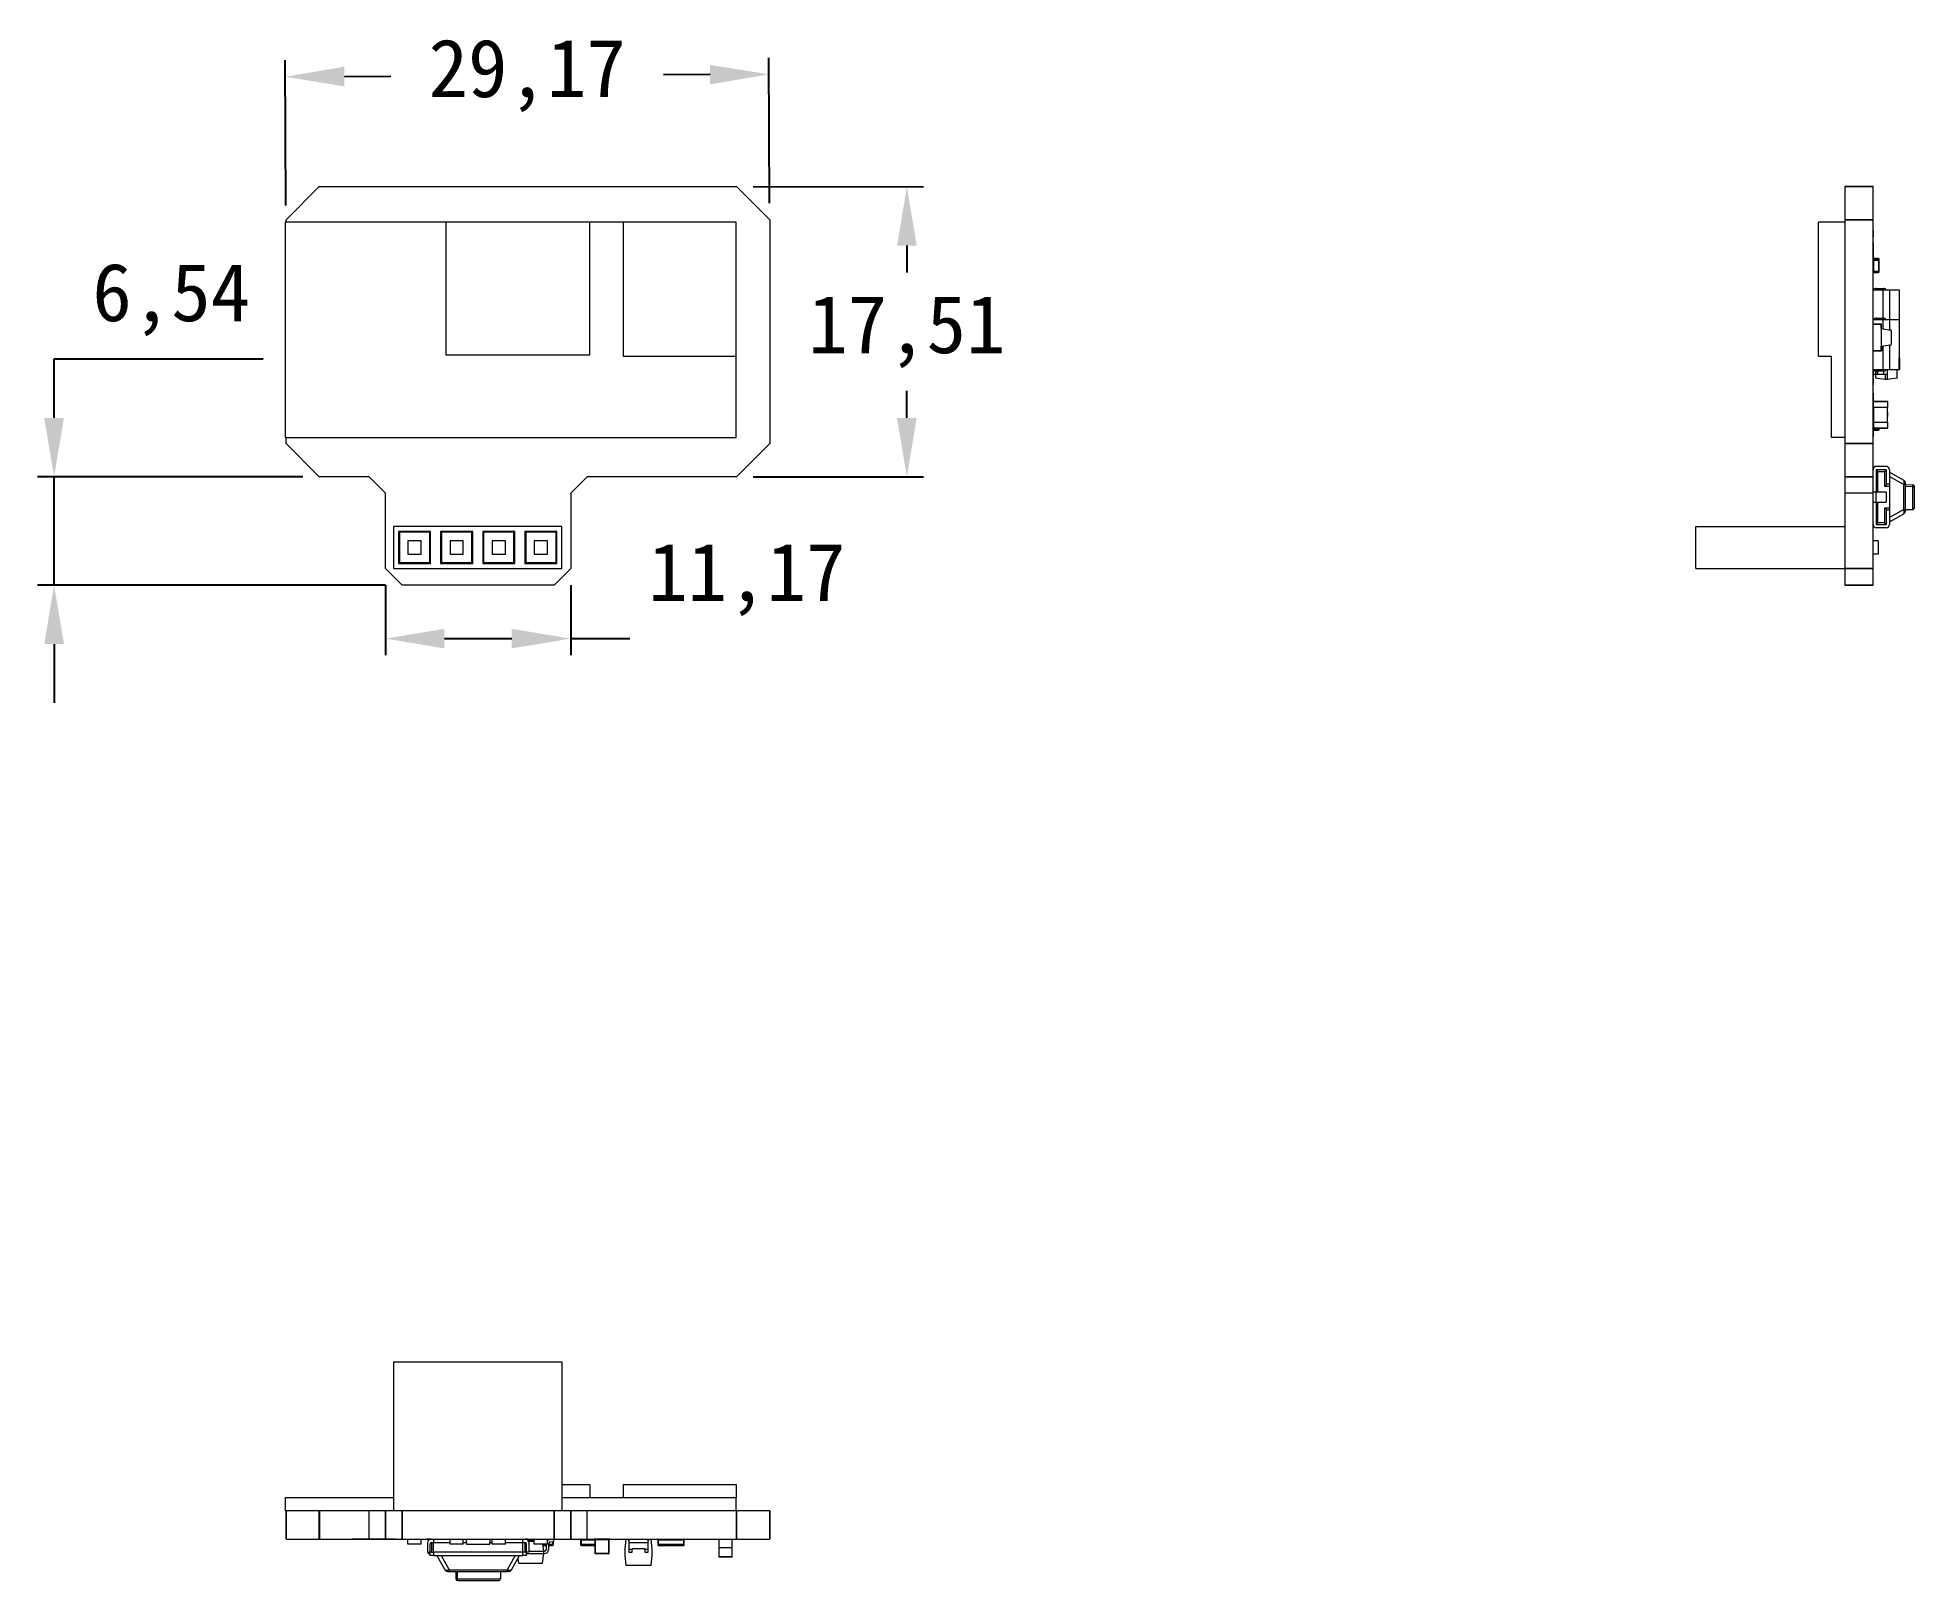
# Model space of a CAD drawing. Header units: millimetres. Extents: x 231 to 344, y 105 to 198.
import ezdxf

# ---------------------------------------------------------------- set-up
doc = ezdxf.new("R2010")
doc.units = ezdxf.units.MM
doc.header["$PDSIZE"] = -1
doc.dimstyles.new('ISO-25', dxfattribs={"dimtxt": 2.5, "dimasz": 2.5, "dimexe": 1.25, "dimexo": 0.625, "dimtad": 1, "dimtxsty": 'Standard', "dimcen": 2.5, "dimadec": 0, "dimazin": 0, "dimtfac": 1, "dimtmove": 0, "dimatfit": 3, "dimfxl": 1, "dimarcsym": 0})

# ---------------------------------------------------------------- blocks, each defined once
blk = doc.blocks.new('*D3')
at = {"color": 0, "lineweight": -2, "transparency": 16777216}
for p, q in [((274.92, 188.31), (274.88, 197.08)), ((245.75, 188.16), (245.71, 196.93)), ((249.27, 195.95), (252.07, 195.96)), ((271.33, 196.06), (268.53, 196.04))]:
    blk.add_line(p, q, dxfattribs=at)
at = {"color": 0, "transparency": 16777216}
for points in [[(249.27, 196.54), (249.27, 195.35), (245.71, 195.93)], [(271.32, 196.65), (271.33, 195.47), (274.88, 196.08)]]:
    blk.add_solid(points, dxfattribs=at)
at = {"layer": 'Defpoints', "color": 0, "transparency": 16777216}
for p in [(274.88, 196.08), (245.76, 187.16), (274.93, 187.31)]:
    blk.add_point(p, dxfattribs=at)
at = {"color": 0, "transparency": 16777216, "insert": (260.3, 196), "char_height": 3.5, "attachment_point": 5}
blk.add_mtext('29,17', dxfattribs=at)
blk = doc.blocks.new('*D4')
at = {"color": 0, "lineweight": -2, "transparency": 16777216}
for p, q in [((273.93, 189.31), (284.2, 189.3)), ((283.2, 185.75), (283.2, 184.12)), ((283.2, 175.35), (283.2, 176.98)), ((273.92, 171.8), (284.2, 171.79))]:
    blk.add_line(p, q, dxfattribs=at)
at = {"color": 0, "transparency": 16777216}
for points in [[(282.61, 185.75), (283.79, 185.75), (283.2, 189.3)], [(282.6, 175.35), (283.79, 175.35), (283.2, 171.79)]]:
    blk.add_solid(points, dxfattribs=at)
at = {"layer": 'Defpoints', "color": 0, "transparency": 16777216}
for p in [(272.93, 189.31), (272.92, 171.8), (283.2, 171.79)]:
    blk.add_point(p, dxfattribs=at)
at = {"color": 0, "transparency": 16777216, "insert": (283.2, 180.55), "char_height": 3.5, "attachment_point": 5}
blk.add_mtext('17,51', dxfattribs=at)
blk = doc.blocks.new('*D5')
at = {"color": 0, "lineweight": -2, "transparency": 16777216}
for p, q in [((231.76, 175.35), (231.76, 178.91)), ((231.76, 178.91), (244.37, 178.91)), ((246.76, 171.8), (230.76, 171.8)), ((231.76, 165.26), (231.76, 171.8)), ((251.76, 165.26), (230.76, 165.26)), ((231.76, 161.7), (231.76, 158.15))]:
    blk.add_line(p, q, dxfattribs=at)
at = {"color": 0, "transparency": 16777216}
for points in [[(231.17, 175.35), (232.36, 175.35), (231.76, 171.8)], [(231.17, 161.7), (232.36, 161.7), (231.76, 165.26)]]:
    blk.add_solid(points, dxfattribs=at)
at = {"layer": 'Defpoints', "color": 0, "transparency": 16777216}
for p in [(231.76, 171.8), (247.76, 171.8), (252.76, 165.26)]:
    blk.add_point(p, dxfattribs=at)
at = {"color": 0, "transparency": 16777216, "insert": (238.83, 182.48), "char_height": 3.5, "attachment_point": 5}
blk.add_mtext('6,54', dxfattribs=at)
blk = doc.blocks.new('*D6')
at = {"color": 0, "lineweight": -2, "transparency": 16777216}
for p, q in [((251.76, 165.26), (251.76, 161.03)), ((262.93, 165.26), (262.93, 161.03)), ((255.31, 162.03), (259.37, 162.03)), ((262.93, 162.03), (266.48, 162.03))]:
    blk.add_line(p, q, dxfattribs=at)
at = {"color": 0, "transparency": 16777216}
for points in [[(255.31, 162.62), (255.31, 161.44), (251.76, 162.03)], [(259.37, 162.62), (259.37, 161.44), (262.93, 162.03)]]:
    blk.add_solid(points, dxfattribs=at)
at = {"layer": 'Defpoints', "color": 0, "transparency": 16777216}
for p in [(251.76, 166.26), (262.93, 166.26), (262.93, 162.03)]:
    blk.add_point(p, dxfattribs=at)
at = {"color": 0, "transparency": 16777216, "insert": (273.55, 165.59), "char_height": 3.5, "attachment_point": 5}
blk.add_mtext('11,17', dxfattribs=at)

msp = doc.modelspace()

# ---------------------------------------------------------------- linework, layer by layer
at = {"color": 7, "linetype": 'Continuous', "lineweight": 15}
for p, q in [((245.759, 187.307), (247.759, 189.307)), ((247.759, 189.307), (247.763, 189.309)), ((247.763, 189.309), (272.923, 189.308)), ((272.923, 189.309), (272.927, 189.307)), ((272.927, 189.307), (274.927, 187.307)), ((339.777, 189.309), (339.777, 189.307)), ((341.473, 189.309), (339.777, 189.309)), ((339.777, 189.309), (339.777, 189.308)), ((339.777, 189.308), (341.473, 189.308)), ((341.473, 189.307), (339.777, 189.307)), ((339.777, 189.307), (339.777, 187.307)), ((341.473, 189.309), (341.473, 189.307)), ((341.473, 189.308), (341.473, 189.309)), ((341.473, 187.307), (341.473, 189.307)), ((245.696, 187.157), (245.696, 174.157)), ((255.4, 187.157), (245.696, 187.157)), ((245.757, 187.303), (245.759, 187.307)), ((245.758, 187.157), (245.758, 187.303)), ((255.4, 187.157), (255.4, 179.157)), ((264.069, 187.157), (255.4, 187.157)), ((264.069, 179.157), (264.069, 187.157)), ((266.081, 187.157), (264.069, 187.157)), ((272.896, 187.157), (266.081, 187.157)), ((266.081, 187.157), (266.081, 179.076)), ((272.896, 179.076), (272.896, 187.157)), ((274.927, 187.307), (274.929, 187.303)), ((274.929, 187.303), (274.929, 173.803)), ((338.177, 179.076), (338.177, 187.157)), ((339.777, 187.157), (338.177, 187.157)), ((339.777, 187.307), (341.473, 187.307)), ((339.777, 187.307), (339.777, 187.303)), ((339.777, 187.303), (339.777, 173.803)), ((341.473, 187.303), (339.777, 187.303)), ((341.475, 187.747), (341.473, 187.747)), ((341.475, 187.747), (341.473, 187.747)), ((341.473, 187.307), (341.473, 187.303)), ((341.473, 173.803), (341.473, 187.303)), ((341.475, 187.164), (341.473, 187.164)), ((341.475, 186.665), (341.473, 186.665)), ((341.475, 186.659), (341.473, 186.659)), ((341.475, 186.659), (341.473, 186.659)), ((341.475, 186.275), (341.473, 186.275)), ((341.475, 185.938), (341.473, 185.938)), ((341.475, 185.938), (341.473, 185.938)), ((341.475, 186.665), (341.475, 186.659)), ((341.475, 186.659), (341.475, 186.275)), ((341.475, 186.659), (341.475, 186.659)), ((341.475, 185.938), (341.475, 185.51)), ((341.475, 185.938), (341.475, 185.938)), ((341.475, 185.51), (341.473, 185.51)), ((341.475, 185.51), (341.473, 185.51)), ((341.475, 185.126), (341.473, 185.126)), ((341.523, 184.875), (341.473, 184.875)), ((341.475, 185.51), (341.475, 185.126)), ((341.475, 185.126), (341.475, 184.927)), ((341.803, 184.963), (341.523, 184.963)), ((341.523, 184.925), (341.523, 184.875)), ((341.803, 184.925), (341.523, 184.925)), ((341.523, 184.175), (341.523, 184.875)), ((341.523, 184.875), (341.803, 184.875)), ((341.803, 184.925), (341.803, 184.875)), ((341.803, 184.875), (341.803, 184.175)), ((341.853, 184.875), (341.803, 184.875)), ((341.853, 184.875), (341.853, 184.913)), ((341.853, 184.175), (341.853, 184.875)), ((341.473, 184.175), (341.523, 184.175)), ((341.475, 183.853), (341.473, 183.853)), ((341.803, 184.175), (341.523, 184.175)), ((341.523, 184.175), (341.523, 184.125)), ((341.523, 184.125), (341.803, 184.125)), ((341.803, 184.175), (341.853, 184.175)), ((341.803, 184.175), (341.803, 184.125)), ((342.073, 183.064), (341.473, 183.064)), ((341.673, 183.164), (342.1, 183.164)), ((342.073, 183.064), (342.073, 181.365)), ((342.473, 183.064), (342.073, 183.064)), ((342.473, 183.064), (342.473, 181.265)), ((343.073, 183.064), (342.473, 183.064)), ((343.073, 181.265), (343.073, 183.064)), ((342.073, 181.265), (341.473, 181.265)), ((341.673, 181.365), (342.1, 181.365)), ((342.073, 181.265), (342.073, 180.728)), ((342.473, 181.265), (342.073, 181.265)), ((342.473, 181.265), (342.473, 180.661)), ((343.073, 181.265), (342.473, 181.265)), ((343.073, 178.965), (343.073, 181.265)), ((341.473, 181.005), (341.983, 181.005)), ((341.983, 180.995), (341.473, 180.995)), ((341.473, 180.995), (341.973, 180.995)), ((341.983, 180.995), (341.973, 180.995)), ((341.973, 180.744), (341.973, 180.995)), ((341.973, 180.995), (341.973, 179.395)), ((341.973, 180.744), (341.973, 179.647)), ((341.973, 180.744), (342.531, 180.651)), ((341.983, 180.744), (341.973, 180.744)), ((341.983, 180.995), (341.983, 181.005)), ((341.983, 180.744), (341.983, 180.995)), ((342.573, 180.602), (342.573, 179.789)), ((255.4, 179.157), (264.069, 179.157)), ((266.081, 179.076), (272.896, 179.076)), ((272.896, 174.157), (272.896, 179.076)), ((338.177, 179.076), (338.977, 179.076)), ((338.977, 174.157), (338.977, 179.076)), ((341.473, 179.395), (341.983, 179.395)), ((341.473, 179.395), (341.973, 179.395)), ((341.983, 179.385), (341.473, 179.385)), ((342.531, 179.74), (341.973, 179.647)), ((341.973, 179.395), (341.973, 179.647)), ((341.973, 179.647), (341.983, 179.647)), ((341.973, 179.395), (341.983, 179.395)), ((341.983, 179.647), (341.983, 179.395)), ((341.983, 179.385), (341.983, 179.395)), ((342.073, 179.663), (342.073, 178.265)), ((342.473, 179.73), (342.473, 178.265)), ((343.053, 178.265), (343.053, 178.965)), ((343.073, 178.965), (343.053, 178.965)), ((343.073, 178.965), (343.073, 178.265)), ((341.473, 178.265), (342.073, 178.265)), ((341.473, 177.83), (341.483, 177.83)), ((341.475, 177.756), (341.473, 177.756)), ((341.475, 177.74), (341.473, 177.74)), ((341.475, 177.74), (341.475, 177.356)), ((341.483, 178.265), (341.483, 177.83)), ((341.622, 177.965), (341.483, 177.965)), ((341.622, 178.172), (341.622, 177.965)), ((341.641, 177.965), (341.622, 177.965)), ((341.623, 177.965), (341.623, 177.746)), ((342.198, 177.665), (341.623, 177.746)), ((341.739, 177.965), (341.641, 177.965)), ((342.1, 178.165), (341.673, 178.165)), ((342.102, 177.965), (341.739, 177.965)), ((342.073, 178.265), (342.473, 178.265)), ((342.348, 177.965), (342.102, 177.965)), ((342.198, 177.965), (342.198, 177.665)), ((342.348, 177.965), (342.348, 178.265)), ((342.348, 177.665), (342.348, 177.965)), ((342.923, 177.746), (342.348, 177.665)), ((342.473, 178.265), (343.053, 178.265)), ((342.923, 177.746), (342.923, 178.265)), ((343.053, 178.265), (343.073, 178.265)), ((341.475, 177.356), (341.473, 177.356)), ((341.475, 176.984), (341.473, 176.984)), ((341.473, 176.834), (341.483, 176.834)), ((341.483, 176.834), (341.483, 175.934)), ((342.348, 177.665), (342.198, 177.665)), ((341.483, 175.934), (341.473, 175.934)), ((341.493, 176.324), (341.483, 176.324)), ((341.493, 175.984), (341.483, 175.984)), ((342.353, 176.334), (341.493, 176.334)), ((341.493, 176.324), (341.493, 176.334)), ((342.353, 176.324), (341.493, 176.324)), ((341.493, 175.984), (341.493, 176.324)), ((342.353, 175.984), (341.493, 175.984)), ((341.493, 175.984), (341.493, 175.084)), ((342.353, 176.334), (342.353, 176.324)), ((342.353, 176.324), (342.353, 175.984)), ((342.363, 176.324), (342.353, 176.324)), ((342.363, 175.984), (342.353, 175.984)), ((342.353, 175.084), (342.353, 175.984)), ((342.353, 175.67), (342.363, 175.67)), ((342.363, 175.64), (342.353, 175.64)), ((342.363, 175.541), (342.353, 175.541)), ((342.363, 175.984), (342.363, 176.324)), ((341.473, 175.134), (341.483, 175.134)), ((341.483, 175.134), (341.483, 174.234)), ((341.483, 175.084), (341.493, 175.084)), ((341.483, 174.744), (341.493, 174.744)), ((341.493, 175.084), (341.493, 174.744)), ((341.493, 175.084), (342.353, 175.084)), ((341.493, 174.744), (342.353, 174.744)), ((341.493, 174.744), (341.493, 174.734)), ((341.493, 174.734), (342.353, 174.734)), ((341.803, 174.657), (341.523, 174.657)), ((341.523, 174.657), (341.523, 174.607)), ((341.523, 174.607), (341.803, 174.607)), ((341.803, 174.657), (341.853, 174.657)), ((341.803, 174.657), (341.803, 174.607)), ((341.853, 174.657), (341.853, 174.734)), ((342.363, 175.437), (342.353, 175.437)), ((342.353, 175.084), (342.353, 174.744)), ((342.353, 175.084), (342.363, 175.084)), ((342.353, 174.744), (342.353, 174.734)), ((342.353, 174.744), (342.363, 174.744)), ((342.363, 174.744), (342.363, 175.084)), ((245.696, 174.157), (272.896, 174.157)), ((245.757, 173.803), (245.757, 174.157)), ((245.759, 173.799), (245.757, 173.803)), ((247.759, 171.799), (245.759, 173.799)), ((274.927, 173.799), (272.927, 171.799)), ((274.929, 173.803), (274.927, 173.799)), ((339.777, 174.157), (338.977, 174.157)), ((339.777, 173.803), (341.473, 173.803)), ((339.777, 173.803), (339.777, 173.799)), ((341.473, 173.799), (339.777, 173.799)), ((339.777, 173.799), (339.777, 171.799)), ((341.483, 174.234), (341.473, 174.234)), ((341.475, 174.022), (341.473, 174.022)), ((341.473, 173.803), (341.473, 173.799)), ((341.473, 171.799), (341.473, 173.799)), ((341.475, 173.425), (341.473, 173.425)), ((342.273, 172.421), (341.673, 172.421)), ((342.273, 172.221), (341.673, 172.221)), ((341.673, 172.221), (341.673, 170.871)), ((341.773, 170.871), (341.773, 172.121)), ((341.773, 172.121), (342.173, 172.121)), ((342.173, 172.121), (342.173, 171.234)), ((342.273, 172.221), (342.273, 171.29)), ((342.473, 172.221), (342.473, 171.35)), ((247.763, 171.797), (247.759, 171.799)), ((250.761, 171.798), (247.763, 171.798)), ((251.758, 170.801), (250.761, 171.798)), ((263.925, 171.798), (262.929, 170.801)), ((272.923, 171.797), (263.925, 171.798)), ((272.927, 171.799), (272.923, 171.797)), ((339.777, 171.799), (341.473, 171.799)), ((339.777, 171.799), (339.777, 171.797)), ((341.473, 171.797), (339.777, 171.797)), ((339.777, 171.797), (339.777, 170.801)), ((341.473, 171.799), (341.473, 171.797)), ((341.473, 170.801), (341.473, 171.797)), ((342.173, 171.234), (342.473, 171.234)), ((342.473, 171.35), (342.273, 171.35)), ((342.473, 172.071), (343.323, 171.581)), ((342.473, 171.812), (343.323, 171.321)), ((342.473, 171.35), (342.473, 171.234)), ((342.473, 171.234), (342.473, 169.909)), ((343.323, 169.822), (343.323, 171.321)), ((343.323, 171.321), (343.423, 171.321)), ((343.423, 169.822), (343.423, 171.321)), ((343.423, 171.321), (343.875, 171.314)), ((343.423, 171.222), (343.875, 171.214)), ((343.875, 169.829), (343.875, 171.214)), ((343.875, 171.214), (343.973, 171.214)), ((343.973, 169.929), (343.973, 171.214)), ((251.757, 166.263), (251.758, 170.801)), ((262.929, 170.801), (262.929, 166.263)), ((341.473, 170.801), (339.777, 170.801)), ((339.777, 170.801), (339.777, 166.263)), ((341.673, 170.871), (341.473, 170.871)), ((341.473, 166.263), (341.473, 170.801)), ((341.473, 170.271), (341.673, 170.271)), ((342.273, 170.871), (341.673, 170.871)), ((341.673, 170.271), (341.673, 170.871)), ((341.673, 170.271), (342.273, 170.271)), ((341.673, 170.271), (341.673, 168.921)), ((341.773, 169.021), (341.773, 170.271)), ((342.473, 169.909), (342.173, 169.909)), ((342.173, 169.909), (342.173, 169.021)), ((342.273, 170.871), (342.273, 170.271)), ((342.273, 169.853), (342.273, 168.921)), ((342.473, 169.909), (342.473, 169.793)), ((343.323, 169.822), (342.473, 169.331)), ((343.423, 169.822), (343.323, 169.822)), ((343.423, 169.821), (343.875, 169.829)), ((252.235, 168.802), (252.235, 166.262)), ((262.395, 168.801), (252.235, 168.802)), ((262.395, 166.261), (262.395, 168.801)), ((330.777, 168.801), (330.777, 168.802)), ((330.777, 168.802), (339.777, 168.802)), ((330.777, 166.261), (330.777, 168.801)), ((330.777, 168.801), (339.777, 168.801)), ((341.673, 168.921), (342.273, 168.921)), ((342.273, 168.721), (341.673, 168.721)), ((342.173, 169.021), (341.773, 169.021)), ((342.273, 169.793), (342.473, 169.793)), ((342.473, 169.793), (342.473, 168.921)), ((342.473, 169.071), (343.323, 169.562)), ((343.323, 169.562), (343.328, 169.57)), ((254.475, 168.502), (252.535, 168.502)), ((252.535, 168.502), (252.535, 166.562)), ((252.588, 168.449), (252.535, 168.502)), ((252.588, 168.449), (252.588, 166.615)), ((254.422, 168.449), (252.588, 168.449)), ((253.905, 167.932), (253.105, 167.932)), ((253.105, 167.932), (253.105, 167.132)), ((253.905, 167.132), (253.905, 167.932)), ((254.422, 168.449), (254.475, 168.502)), ((254.422, 166.614), (254.422, 168.449)), ((254.475, 166.562), (254.475, 168.502)), ((255.128, 168.449), (255.075, 168.501)), ((255.075, 168.501), (255.075, 166.561)), ((257.015, 168.501), (255.075, 168.501)), ((255.128, 168.449), (255.128, 166.614)), ((256.962, 168.449), (255.128, 168.449)), ((256.445, 167.931), (255.645, 167.931)), ((255.645, 167.931), (255.645, 167.131)), ((256.445, 167.131), (256.445, 167.931)), ((256.962, 168.449), (257.015, 168.501)), ((256.962, 166.614), (256.962, 168.449)), ((257.015, 166.561), (257.015, 168.501)), ((259.555, 168.501), (257.615, 168.501)), ((257.615, 168.501), (257.615, 166.561)), ((257.668, 168.448), (257.615, 168.501)), ((257.668, 168.448), (257.668, 166.614)), ((259.502, 168.448), (257.668, 168.448)), ((258.985, 167.931), (258.185, 167.931)), ((258.185, 167.931), (258.185, 167.131)), ((258.985, 167.131), (258.985, 167.931)), ((259.502, 168.448), (259.555, 168.501)), ((259.502, 166.614), (259.502, 168.448)), ((259.555, 166.561), (259.555, 168.501)), ((262.095, 168.501), (260.155, 168.501)), ((260.155, 168.501), (260.155, 166.561)), ((260.208, 168.448), (260.155, 168.501)), ((260.208, 168.448), (260.208, 166.614)), ((262.042, 168.448), (260.208, 168.448)), ((261.525, 167.931), (260.725, 167.931)), ((260.725, 167.931), (260.725, 167.131)), ((261.525, 167.131), (261.525, 167.931)), ((262.042, 168.448), (262.095, 168.501)), ((262.042, 166.614), (262.042, 168.448)), ((262.095, 166.561), (262.095, 168.501)), ((341.777, 167.932), (341.473, 167.932)), ((341.777, 167.932), (341.473, 167.932)), ((341.777, 167.931), (341.473, 167.931)), ((341.777, 167.931), (341.473, 167.931)), ((341.777, 167.931), (341.473, 167.931)), ((341.777, 167.931), (341.473, 167.931)), ((341.777, 167.931), (341.473, 167.931)), ((341.777, 167.931), (341.473, 167.931)), ((341.777, 167.932), (341.777, 167.931)), ((341.777, 167.932), (341.777, 167.932)), ((341.777, 167.931), (341.777, 167.931)), ((341.777, 167.931), (341.777, 167.131)), ((341.777, 167.931), (341.777, 167.931)), ((341.777, 167.931), (341.777, 167.931)), ((341.777, 167.931), (341.777, 167.931)), ((341.777, 167.931), (341.777, 167.931)), ((252.588, 166.615), (252.535, 166.562)), ((252.535, 166.562), (254.475, 166.562)), ((252.588, 166.615), (254.422, 166.614)), ((253.105, 167.132), (253.905, 167.132)), ((254.422, 166.614), (254.475, 166.562)), ((255.128, 166.614), (255.075, 166.561)), ((255.075, 166.561), (257.015, 166.561)), ((255.128, 166.614), (256.962, 166.614)), ((255.645, 167.131), (256.445, 167.131)), ((256.962, 166.614), (257.015, 166.561)), ((257.668, 166.614), (257.615, 166.561)), ((257.615, 166.561), (259.555, 166.561)), ((257.668, 166.614), (259.502, 166.614)), ((258.185, 167.131), (258.985, 167.131)), ((259.502, 166.614), (259.555, 166.561)), ((260.208, 166.614), (260.155, 166.561)), ((260.155, 166.561), (262.095, 166.561)), ((260.208, 166.614), (262.042, 166.614)), ((260.725, 167.131), (261.525, 167.131)), ((262.042, 166.614), (262.095, 166.561)), ((341.777, 167.131), (341.473, 167.131)), ((251.759, 166.259), (251.757, 166.263)), ((252.759, 165.259), (251.759, 166.259)), ((252.235, 166.262), (262.395, 166.261)), ((262.927, 166.259), (261.927, 165.259)), ((262.929, 166.263), (262.927, 166.259)), ((330.777, 166.261), (339.777, 166.261)), ((339.777, 166.263), (341.473, 166.263)), ((339.777, 166.263), (339.777, 166.259)), ((341.473, 166.259), (339.777, 166.259)), ((339.777, 166.259), (339.777, 165.259)), ((341.473, 166.263), (341.473, 166.259)), ((341.473, 165.259), (341.473, 166.259)), ((252.763, 165.257), (252.759, 165.259)), ((261.923, 165.257), (252.763, 165.258)), ((261.927, 165.259), (261.923, 165.257)), ((339.777, 165.259), (341.473, 165.259)), ((339.777, 165.259), (339.777, 165.257)), ((341.473, 165.257), (339.777, 165.257)), ((341.473, 165.259), (341.473, 165.257)), ((252.235, 118.395), (252.235, 109.395)), ((252.235, 118.395), (262.395, 118.395)), ((262.395, 118.395), (262.395, 109.395)), ((262.395, 118.395), (262.395, 118.395)), ((262.395, 118.395), (262.395, 109.395)), ((262.395, 110.995), (264.069, 110.995)), ((264.069, 110.995), (264.069, 110.195)), ((266.081, 110.995), (266.081, 110.195)), ((266.081, 110.995), (272.896, 110.995)), ((272.896, 110.995), (272.896, 110.195)), ((245.696, 110.195), (245.696, 109.395)), ((245.696, 110.195), (252.235, 110.195)), ((262.395, 110.195), (272.896, 110.195)), ((272.896, 109.395), (272.896, 110.195)), ((245.696, 109.395), (245.757, 109.395)), ((245.757, 107.698), (245.757, 109.395)), ((245.759, 109.395), (245.757, 109.395)), ((245.759, 109.395), (245.759, 109.395)), ((245.759, 109.395), (245.759, 107.698)), ((247.759, 109.395), (245.759, 109.395)), ((247.759, 107.698), (247.759, 109.395)), ((247.763, 109.395), (247.759, 109.395)), ((247.763, 109.395), (247.763, 107.698)), ((250.761, 109.395), (247.763, 109.395)), ((250.761, 107.698), (250.761, 109.395)), ((251.757, 109.395), (250.761, 109.395)), ((251.757, 107.698), (251.757, 109.395)), ((251.759, 109.395), (251.757, 109.395)), ((251.759, 109.395), (251.759, 107.698)), ((252.759, 109.395), (251.759, 109.395)), ((252.759, 107.698), (252.759, 109.395)), ((252.763, 109.395), (252.759, 109.395)), ((252.763, 109.395), (252.763, 107.698)), ((261.923, 109.395), (252.763, 109.395)), ((261.923, 107.698), (261.923, 109.395)), ((261.927, 109.395), (261.923, 109.395)), ((261.927, 109.395), (261.927, 107.698)), ((262.927, 109.395), (261.927, 109.395)), ((262.927, 107.698), (262.927, 109.395)), ((262.929, 109.395), (262.927, 109.395)), ((262.929, 109.395), (262.929, 107.698)), ((263.925, 109.395), (262.929, 109.395)), ((263.925, 107.698), (263.925, 109.395)), ((272.923, 109.395), (263.925, 109.395)), ((272.923, 107.698), (272.923, 109.395)), ((272.927, 109.395), (272.923, 109.395)), ((272.927, 109.395), (272.927, 107.698)), ((274.927, 109.395), (272.927, 109.395)), ((274.927, 107.698), (274.927, 109.395)), ((274.929, 109.395), (274.927, 109.395)), ((274.929, 109.395), (274.929, 107.698)), ((274.929, 107.698), (274.929, 109.395)), ((274.929, 109.395), (274.929, 109.395)), ((245.759, 107.698), (245.757, 107.698)), ((245.759, 107.698), (247.759, 107.698)), ((247.763, 107.698), (247.759, 107.698)), ((247.763, 107.698), (250.761, 107.698)), ((249.717, 107.698), (249.717, 107.696)), ((249.72, 107.698), (249.72, 107.696)), ((249.749, 107.696), (249.749, 107.698)), ((252.227, 107.696), (249.749, 107.696)), ((250.761, 107.698), (251.757, 107.698)), ((251.759, 107.698), (251.757, 107.698)), ((251.759, 107.698), (252.759, 107.698)), ((252.227, 107.696), (252.227, 107.698)), ((252.28, 107.696), (252.28, 107.698)), ((252.371, 107.696), (252.293, 107.696)), ((252.371, 107.696), (252.371, 107.698)), ((252.371, 107.696), (252.371, 107.698)), ((252.763, 107.698), (252.759, 107.698)), ((252.763, 107.698), (261.923, 107.698)), ((253.105, 107.395), (253.105, 107.698)), ((253.905, 107.395), (253.905, 107.698)), ((253.905, 107.395), (253.905, 107.698)), ((254.251, 107.698), (254.251, 107.688)), ((254.431, 107.688), (254.251, 107.688)), ((254.346, 107.633), (254.346, 107.678)), ((254.346, 107.678), (254.356, 107.678)), ((254.356, 107.688), (254.356, 107.678)), ((254.643, 107.698), (254.643, 107.498)), ((255.645, 107.395), (255.645, 107.698)), ((256.445, 107.395), (256.445, 107.698)), ((256.445, 107.395), (256.445, 107.698)), ((256.643, 107.498), (256.643, 107.698)), ((258.043, 107.698), (258.043, 107.498)), ((258.185, 107.395), (258.185, 107.698)), ((258.985, 107.395), (258.985, 107.698)), ((258.985, 107.395), (258.985, 107.698)), ((260.043, 107.498), (260.043, 107.698)), ((260.333, 107.698), (260.333, 107.648)), ((260.725, 107.548), (260.387, 107.548)), ((260.725, 107.395), (260.725, 107.698)), ((261.525, 107.395), (261.525, 107.698)), ((261.525, 107.395), (261.525, 107.698)), ((261.887, 107.698), (261.679, 107.68)), ((261.692, 107.53), (261.9, 107.549)), ((261.9, 107.549), (261.887, 107.698)), ((261.927, 107.698), (261.923, 107.698)), ((261.927, 107.698), (262.927, 107.698)), ((262.929, 107.698), (262.927, 107.698)), ((262.929, 107.698), (263.925, 107.698)), ((263.522, 107.648), (263.522, 107.368)), ((263.572, 107.648), (263.522, 107.648)), ((263.572, 107.698), (263.572, 107.648)), ((263.572, 107.368), (263.572, 107.648)), ((263.925, 107.698), (272.923, 107.698)), ((264.312, 107.698), (264.312, 107.688)), ((265.312, 107.688), (264.312, 107.688)), ((264.407, 106.818), (264.407, 107.678)), ((264.407, 107.678), (264.417, 107.678)), ((264.417, 107.688), (264.417, 107.678)), ((264.417, 107.678), (265.207, 107.678)), ((264.417, 106.818), (264.417, 107.678)), ((265.207, 107.688), (265.207, 107.678)), ((265.207, 107.678), (265.207, 106.818)), ((265.217, 107.678), (265.207, 107.678)), ((265.217, 107.678), (265.217, 106.818)), ((265.312, 107.698), (265.312, 107.688)), ((266.212, 107.098), (266.265, 107.698)), ((266.412, 107.698), (266.412, 107.598)), ((266.412, 107.598), (266.422, 107.598)), ((266.422, 107.698), (266.422, 107.498)), ((267.602, 107.498), (267.602, 107.698)), ((267.602, 107.598), (267.612, 107.598)), ((267.612, 107.598), (267.612, 107.698)), ((267.76, 107.698), (267.812, 107.098)), ((268.222, 107.648), (268.172, 107.648)), ((268.172, 107.648), (268.172, 107.368)), ((268.222, 107.698), (268.222, 107.648)), ((268.222, 107.648), (269.722, 107.648)), ((268.222, 107.368), (268.222, 107.648)), ((269.722, 107.648), (269.722, 107.698)), ((269.722, 107.648), (269.722, 107.368)), ((269.772, 107.648), (269.722, 107.648)), ((269.772, 107.368), (269.772, 107.648)), ((271.856, 107.698), (271.856, 107.188)), ((272.656, 107.188), (272.656, 107.698)), ((272.927, 107.698), (272.923, 107.698)), ((272.927, 107.698), (274.927, 107.698)), ((274.929, 107.698), (274.927, 107.698)), ((274.929, 107.698), (274.929, 107.698)), ((253.905, 107.395), (253.105, 107.395)), ((253.905, 107.395), (253.905, 107.395)), ((254.293, 107.498), (254.293, 106.898)), ((254.293, 106.898), (254.435, 106.898)), ((254.346, 106.818), (254.346, 106.898)), ((254.356, 106.818), (254.346, 106.818)), ((254.356, 106.808), (254.356, 106.818)), ((254.435, 106.808), (254.356, 106.808)), ((254.435, 107.398), (254.435, 106.998)), ((254.435, 106.998), (254.435, 106.698)), ((254.643, 106.698), (254.435, 106.698)), ((254.535, 107.498), (254.535, 106.898)), ((254.535, 107.498), (254.643, 107.498)), ((254.535, 106.898), (254.643, 106.898)), ((254.643, 106.898), (254.643, 107.498)), ((260.043, 106.898), (254.643, 106.898)), ((254.643, 106.898), (254.643, 106.698)), ((254.643, 106.698), (260.043, 106.698)), ((254.843, 106.698), (255.334, 105.848)), ((255.103, 106.698), (255.594, 105.848)), ((256.445, 107.395), (255.645, 107.395)), ((256.445, 107.395), (256.445, 107.395)), ((256.643, 107.498), (256.643, 107.398)), ((256.643, 107.398), (258.043, 107.398)), ((258.043, 107.398), (258.043, 107.498)), ((258.985, 107.395), (258.185, 107.395)), ((258.985, 107.395), (258.985, 107.395)), ((259.583, 106.698), (259.093, 105.848)), ((259.352, 105.848), (259.843, 106.698)), ((259.742, 106.524), (259.781, 106.248)), ((260.043, 106.898), (260.043, 107.498)), ((260.043, 107.498), (260.151, 107.498)), ((260.043, 106.698), (260.043, 106.898)), ((260.151, 106.898), (260.043, 106.898)), ((260.251, 106.698), (260.043, 106.698)), ((260.151, 107.498), (260.151, 106.898)), ((260.251, 106.998), (260.251, 107.398)), ((260.251, 106.698), (260.251, 106.998)), ((260.393, 106.898), (260.251, 106.898)), ((260.251, 106.823), (261.3, 106.823)), ((260.393, 107.498), (260.393, 106.898)), ((260.393, 106.973), (261.3, 106.973)), ((261.525, 107.395), (260.725, 107.395)), ((261.22, 106.248), (261.3, 106.823)), ((261.3, 106.973), (261.241, 107.395)), ((261.252, 107.318), (261.448, 107.318)), ((261.3, 106.823), (261.3, 106.973)), ((261.344, 106.973), (261.3, 106.973)), ((261.3, 106.823), (261.344, 106.823)), ((261.45, 107.395), (261.444, 107.071)), ((261.525, 107.395), (261.525, 107.395)), ((261.594, 107.069), (261.6, 107.432)), ((261.598, 107.318), (261.833, 107.318)), ((261.883, 107.368), (261.833, 107.368)), ((261.833, 107.318), (261.833, 107.368)), ((261.883, 107.368), (261.883, 107.547)), ((263.572, 107.368), (263.522, 107.368)), ((263.572, 107.368), (263.572, 107.318)), ((263.572, 107.318), (264.407, 107.318)), ((264.417, 106.818), (264.407, 106.818)), ((265.207, 106.818), (264.417, 106.818)), ((264.417, 106.808), (264.417, 106.818)), ((265.207, 106.808), (264.417, 106.808)), ((265.217, 106.818), (265.207, 106.818)), ((265.207, 106.808), (265.207, 106.818)), ((266.212, 106.698), (266.212, 107.098)), ((266.263, 106.118), (266.212, 106.698)), ((266.422, 107.498), (266.422, 107.071)), ((266.422, 107.498), (267.602, 107.498)), ((266.622, 107.071), (266.422, 107.071)), ((266.422, 107.071), (266.422, 106.898)), ((266.422, 106.898), (266.622, 106.898)), ((267.402, 107.098), (266.622, 107.098)), ((266.622, 107.098), (266.622, 107.071)), ((266.622, 106.898), (266.622, 107.071)), ((267.402, 107.071), (267.402, 107.098)), ((267.602, 107.071), (267.402, 107.071)), ((267.402, 107.071), (267.402, 106.898)), ((267.402, 106.898), (267.602, 106.898)), ((267.602, 107.071), (267.602, 107.498)), ((267.602, 106.898), (267.602, 107.071)), ((267.812, 106.698), (267.762, 106.118)), ((267.812, 107.098), (267.812, 106.698)), ((268.222, 107.368), (268.172, 107.368)), ((269.722, 107.368), (268.222, 107.368)), ((268.222, 107.368), (268.222, 107.318)), ((268.222, 107.318), (269.722, 107.318)), ((269.722, 107.318), (269.722, 107.368)), ((269.772, 107.368), (269.722, 107.368)), ((271.856, 107.188), (272.656, 107.188)), ((271.856, 107.188), (271.856, 106.64)), ((271.856, 106.64), (272.656, 106.64)), ((271.856, 106.64), (271.856, 106.598)), ((272.656, 106.598), (271.856, 106.598)), ((272.656, 106.64), (272.656, 107.188)), ((272.656, 106.598), (272.656, 106.64)), ((255.334, 105.848), (255.342, 105.843)), ((255.594, 105.848), (259.093, 105.848)), ((255.594, 105.848), (255.594, 105.748)), ((255.594, 105.748), (259.093, 105.748)), ((255.993, 105.748), (256.001, 105.296)), ((256.101, 105.296), (256.093, 105.748)), ((256.101, 105.296), (258.685, 105.296)), ((256.101, 105.198), (256.101, 105.296)), ((258.693, 105.748), (258.685, 105.296)), ((259.093, 105.848), (259.093, 105.748)), ((259.23, 105.754), (259.245, 105.76)), ((259.781, 106.248), (261.22, 106.248)), ((266.263, 106.118), (267.762, 106.118)), ((266.263, 106.098), (266.263, 106.118)), ((267.762, 106.098), (266.263, 106.098)), ((267.762, 106.118), (267.762, 106.098)), ((256.101, 105.198), (258.585, 105.198))]:
    msp.add_line(p, q, dxfattribs=at)
at = {"color": 8, "linetype": 'Continuous', "lineweight": 15}
for p, q in [((341.491, 184.913), (341.473, 184.913)), ((341.523, 184.963), (341.523, 184.925)), ((341.803, 184.963), (341.803, 184.925)), ((341.853, 184.913), (341.836, 184.913)), ((341.641, 178.168), (341.641, 177.965)), ((341.739, 178.165), (341.739, 177.965)), ((342.102, 178.166), (342.102, 177.965)), ((341.483, 174.657), (341.523, 174.657)), ((341.523, 174.657), (341.523, 174.734)), ((341.803, 174.734), (341.803, 174.657)), ((249.72, 107.696), (249.72, 107.698)), ((254.356, 107.678), (254.406, 107.678)), ((254.356, 107.643), (254.356, 107.678)), ((260.333, 107.648), (260.325, 107.648)), ((260.333, 107.641), (260.333, 107.648)), ((260.333, 107.648), (260.725, 107.648)), ((261.525, 107.648), (261.577, 107.648)), ((261.833, 107.693), (261.833, 107.698)), ((263.572, 107.648), (264.407, 107.648)), ((254.356, 106.818), (254.356, 106.898)), ((254.435, 106.818), (254.356, 106.818)), ((254.643, 107.498), (255.645, 107.498)), ((256.445, 107.498), (256.643, 107.498)), ((258.043, 107.498), (258.185, 107.498)), ((258.985, 107.498), (260.043, 107.498)), ((261.449, 107.368), (261.245, 107.368)), ((261.833, 107.368), (261.599, 107.368)), ((261.833, 107.543), (261.833, 107.368)), ((264.407, 107.368), (263.572, 107.368))]:
    msp.add_line(p, q, dxfattribs=at)
at = {"color": 7, "linetype": 'Continuous', "lineweight": 15, "flags": 128}
for points in [[(341.773, 172.121), (341.756, 172.139), (341.739, 172.156), (341.723, 172.171), (341.709, 172.186), (341.696, 172.198), (341.686, 172.208), (341.679, 172.215), (341.675, 172.22), (341.673, 172.221)], [(342.173, 172.121), (342.19, 172.139), (342.207, 172.156), (342.223, 172.171), (342.237, 172.186), (342.25, 172.198), (342.26, 172.208), (342.267, 172.215), (342.272, 172.22), (342.273, 172.221)], [(341.773, 169.021), (341.756, 169.004), (341.739, 168.987), (341.723, 168.971), (341.709, 168.957), (341.696, 168.945), (341.686, 168.935), (341.679, 168.928), (341.675, 168.923), (341.673, 168.921)], [(342.173, 169.021), (342.193, 169.002), (342.211, 168.983), (342.229, 168.966), (342.244, 168.951), (342.256, 168.938), (342.265, 168.929), (342.271, 168.923), (342.273, 168.921)], [(261.833, 107.698), (261.843, 107.697), (261.851, 107.695)]]:
    msp.add_lwpolyline(points, dxfattribs=at)
at = {"color": 7, "linetype": 'Continuous', "lineweight": 15}
for centre, radius, start, end in [((341.523, 184.913), 0.05, 90, 180), ((341.523, 184.875), 0.05, 90, 180), ((341.803, 184.913), 0.05, 0, 90), ((341.803, 184.875), 0.05, 0, 90), ((341.523, 184.175), 0.05, 180, 270), ((341.803, 184.175), 0.05, 270, 0), ((341.673, 182.964), 0.2, 90, 150), ((342.1, 182.964), 0.2, 30, 90), ((341.673, 181.165), 0.2, 90, 150), ((342.1, 181.165), 0.2, 30, 90), ((342.523, 180.602), 0.05, 0, 80.53768), ((342.523, 179.789), 0.05, 279.46232, 0), ((341.673, 178.365), 0.2, 210, 270), ((342.1, 178.365), 0.2, 270, 330), ((341.493, 176.324), 0.01, 90, 180), ((342.353, 176.324), 0.01, 0, 90), ((341.493, 174.744), 0.01, 180, 270), ((341.523, 174.657), 0.05, 216.8699, 270), ((341.803, 174.657), 0.05, 270, 0), ((342.353, 174.744), 0.01, 270, 0), ((341.673, 172.221), 0.2, 90, 180), ((342.273, 172.221), 0.2, 0, 90), ((343.223, 171.408), 0.2, 0, 60), ((343.292, 171.375), 0.131, 3.72141, 64.00504), ((342.442, 171.264), 1.433, 358.00129, 1.99871), ((343.873, 171.214), 0.1, 0, 89), ((343.873, 169.929), 0.1, 271, 0), ((341.673, 168.921), 0.2, 180, 270), ((342.273, 168.921), 0.2, 270, 0), ((343.223, 169.735), 0.2, 300, 0), ((343.292, 169.768), 0.131, 295.99522, 356.27833), ((254.493, 107.498), 0.2, 90, 180), ((254.356, 107.678), 0.01, 90, 180), ((260.193, 107.498), 0.2, 0, 90), ((260.333, 107.648), 0.05, 90, 149.81492), ((261.7, 107.431), 0.25, 95, 134.61032), ((263.572, 107.648), 0.05, 90, 180), ((264.417, 107.678), 0.01, 90, 180), ((265.207, 107.678), 0.01, 0, 90), ((268.222, 107.648), 0.05, 90, 180), ((269.722, 107.648), 0.05, 0, 90), ((254.356, 106.818), 0.01, 180, 270), ((254.535, 107.398), 0.1, 90, 180), ((254.535, 106.998), 0.1, 180, 270), ((260.151, 107.398), 0.1, 0, 90), ((260.151, 106.998), 0.1, 270, 0), ((261.344, 107.073), 0.1, 270, 359), ((261.344, 107.073), 0.25, 270, 359), ((261.7, 107.431), 0.1, 95, 179), ((261.833, 107.368), 0.05, 270, 0), ((263.572, 107.368), 0.05, 180, 270), ((264.417, 106.818), 0.01, 180, 270), ((265.207, 106.818), 0.01, 270, 0), ((268.222, 107.368), 0.05, 180, 270), ((269.722, 107.368), 0.05, 270, 0), ((255.507, 105.948), 0.2, 210, 270), ((255.54, 105.879), 0.131, 205.9951, 266.27823), ((256.051, 106.729), 1.433, 268.00129, 271.99871), ((256.101, 105.298), 0.1, 181, 270), ((258.585, 105.298), 0.1, 270, 359), ((259.146, 105.879), 0.131, 273.72167, 334.00478), ((259.179, 105.948), 0.2, 270, 330)]:
    msp.add_arc(centre, radius, start, end, dxfattribs=at)
for centre, start_param, end_param in [((342.173, 171.29), 4.712389, 6.2831853), ((342.173, 169.853), 0, 1.5707963)]:
    msp.add_ellipse(centre, major_axis=(0.1, 0), ratio=0.5582152, start_param=start_param, end_param=end_param, dxfattribs=at)
for points, knots in [([(342.363, 175.64), (342.363, 175.644), (342.363, 175.657), (342.363, 175.668), (342.363, 175.67), (342.363, 175.67)], [0, 0, 0, 0, 0.2163107, 0.6544001, 1, 1, 1, 1]), ([(342.363, 175.541), (342.363, 175.548), (342.363, 175.568), (342.363, 175.602), (342.363, 175.628), (342.363, 175.639), (342.363, 175.64)], [0, 0, 0, 0, 0.1809168, 0.5462868, 0.9463169, 1, 1, 1, 1]), ([(342.363, 175.437), (342.363, 175.441), (342.363, 175.454), (342.363, 175.482), (342.363, 175.515), (342.363, 175.535), (342.363, 175.541)], [0, 0, 0, 0, 0.1669209, 0.4995686, 0.8425507, 1, 1, 1, 1]), ([(343.35, 171.493), (343.348, 171.514), (343.346, 171.558), (343.331, 171.573), (343.323, 171.581)], [0, 0, 0, 0, 0.48884508, 1, 1, 1, 1]), ([(343.323, 171.321), (343.331, 171.353), (343.346, 171.417), (343.348, 171.468), (343.35, 171.493)], [0, 0, 0, 0, 0.511156, 1, 1, 1, 1]), ([(343.417, 171.458), (343.413, 171.47), (343.405, 171.495), (343.384, 171.528), (343.359, 171.556), (343.339, 171.569), (343.329, 171.576)], [0, 0, 0, 0, 0.2579478, 0.51360885, 0.76225809, 1, 1, 1, 1]), ([(343.423, 171.321), (343.423, 171.333), (343.423, 171.35), (343.423, 171.371), (343.423, 171.379), (343.423, 171.383)], [0, 0, 0, 0, 0.5138759, 0.7558041, 1, 1, 1, 1]), ([(343.35, 169.65), (343.348, 169.675), (343.346, 169.726), (343.331, 169.79), (343.323, 169.822)], [0, 0, 0, 0, 0.488844, 1, 1, 1, 1]), ([(343.423, 169.822), (343.423, 169.81), (343.423, 169.793), (343.423, 169.772), (343.423, 169.764), (343.423, 169.76)], [0, 0, 0, 0, 0.5138762, 0.7557986, 1, 1, 1, 1]), ([(343.329, 169.567), (343.339, 169.574), (343.359, 169.587), (343.384, 169.615), (343.405, 169.648), (343.413, 169.673), (343.417, 169.685)], [0, 0, 0, 0, 0.23774191, 0.48639115, 0.7420522, 1, 1, 1, 1]), ([(255.339, 105.842), (255.345, 105.832), (255.359, 105.812), (255.387, 105.787), (255.419, 105.766), (255.444, 105.758), (255.457, 105.754)], [0, 0, 0, 0, 0.23774132, 0.48639215, 0.74204999, 1, 1, 1, 1]), ([(255.422, 105.822), (255.447, 105.823), (255.498, 105.825), (255.561, 105.84), (255.594, 105.848)], [0, 0, 0, 0, 0.4888557, 1, 1, 1, 1]), ([(255.531, 105.748), (255.536, 105.748), (255.544, 105.748), (255.565, 105.748), (255.582, 105.748), (255.594, 105.748)], [0, 0, 0, 0, 0.2441996, 0.4861263, 1, 1, 1, 1]), ([(259.093, 105.848), (259.125, 105.84), (259.189, 105.825), (259.24, 105.823), (259.265, 105.822)], [0, 0, 0, 0, 0.5111443, 1, 1, 1, 1]), ([(259.155, 105.748), (259.151, 105.748), (259.142, 105.748), (259.122, 105.748), (259.104, 105.748), (259.093, 105.748)], [0, 0, 0, 0, 0.24420111, 0.48612317, 1, 1, 1, 1]), ([(259.245, 105.76), (259.252, 105.763), (259.272, 105.769), (259.3, 105.787), (259.327, 105.812), (259.341, 105.832), (259.348, 105.842)], [0, 0, 0, 0, 0.168556, 0.4550156, 0.7336162, 1, 1, 1, 1]), ([(259.265, 105.822), (259.286, 105.823), (259.329, 105.825), (259.345, 105.84), (259.352, 105.848)], [0, 0, 0, 0, 0.488844, 1, 1, 1, 1])]:
    msp.add_open_spline(points, degree=3, knots=knots, dxfattribs=at)
at = {"color": 8, "linetype": 'Continuous', "lineweight": 15}
for points, knots in [([(343.328, 169.57), (343.334, 169.576), (343.347, 169.59), (343.349, 169.629), (343.35, 169.65)], [0, 0, 0, 0, 0.4403918, 1, 1, 1, 1]), ([(255.342, 105.843), (255.348, 105.837), (255.362, 105.824), (255.4, 105.823), (255.422, 105.822)], [0, 0, 0, 0, 0.4404055, 1, 1, 1, 1])]:
    msp.add_open_spline(points, degree=3, knots=knots, dxfattribs=at)

# ---------------------------------------------------------------- dimensions: what is measured, and where the dimension line sits
for p1, p2, distance, picture, middle in [((245.758, 187.157), (274.927, 187.307), 8.771, '*D3', (260.298, 196.003)), ((272.927, 189.307), (272.923, 171.797), 10.274, '*D4', (283.199, 180.55)), ((251.757, 166.263), (262.927, 166.259), -4.232, '*D6', (273.547, 165.591))]:
    dim = msp.add_aligned_dim(p1=p1, p2=p2, distance=distance, dimstyle='ISO-25', override={"dimtxt": 3.5, "dimasz": 3.556, "dimexe": 1, "dimexo": 1, "dimgap": 1.524, "dimtih": 1, "dimtoh": 1, "dimzin": 0, "dimadec": 2, "dimtzin": 0})
    dim.commit()
    dim.dimension.update_dxf_attribs({"geometry": picture, "text_midpoint": middle})
dim = msp.add_linear_dim(base=(231.765, 171.798), p1=(252.763, 165.258), p2=(247.763, 171.798), angle=90, dimstyle='ISO-25', override={"dimtxt": 3.5, "dimasz": 3.556, "dimexe": 1, "dimexo": 1, "dimgap": 1.524, "dimtih": 1, "dimtoh": 1, "dimzin": 0, "dimadec": 2, "dimtzin": 0})
dim.commit()
dim.dimension.update_dxf_attribs({"geometry": '*D5', "text_midpoint": (238.831, 182.475)})

doc.saveas('drawing.dxf')
